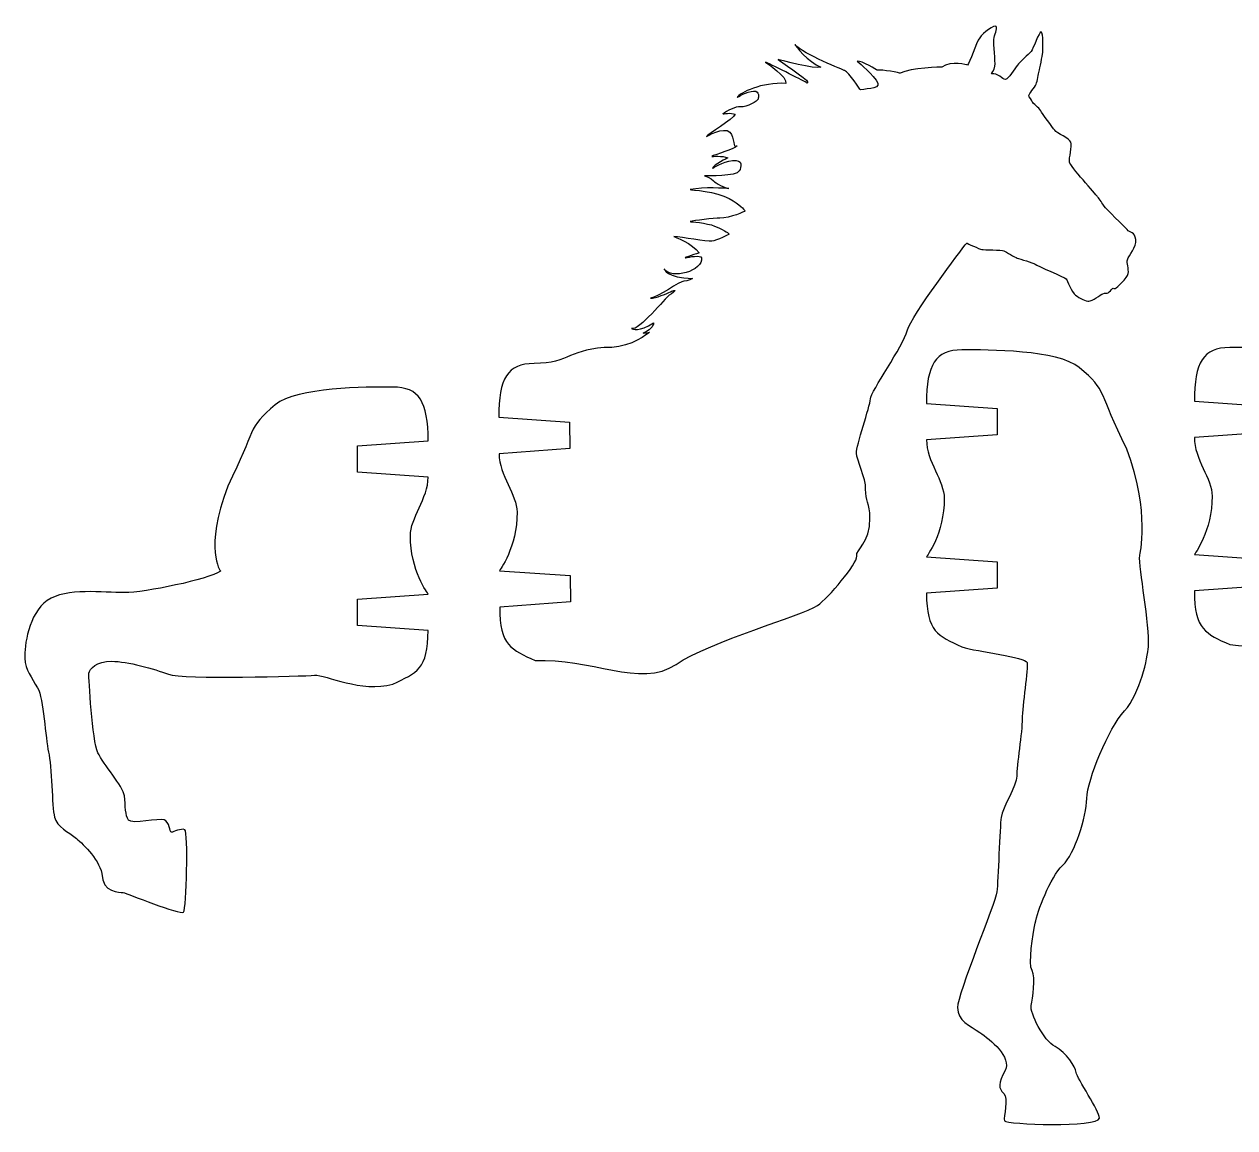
# Model space of a CAD drawing. Extents: x -102 to 434, y -1398 to -13.
# Drawn here: x 49.8 to 169.6, y -483.6 to -374.4 of the extents above; entities that cross this region are included whole.
import ezdxf

# ---------------------------------------------------------------- set-up
doc = ezdxf.new("R2010")
doc.units = 0
doc.layers.add('LAYER_1', color=7, linetype='CONTINUOUS')

msp = doc.modelspace()

# ---------------------------------------------------------------- linework, layer by layer
at = {"layer": 'LAYER_1'}
for points, knots in [([(159.07, -399.08), (159.01, -399.52), (157.9, -400.51), (157.78, -400.56), (157.65, -400.6), (157.63, -400.5), (157.51, -400.58), (157.39, -400.66), (157.22, -400.93), (157.09, -400.99), (156.97, -401.06), (156.75, -400.97), (156.56, -401.08), (156.38, -401.18), (155.45, -401.83), (155.18, -401.83), (154.91, -401.83), (154.25, -401.52), (153.85, -401.23), (153.46, -400.95), (153.04, -399.75), (152.92, -399.61), (152.79, -399.46), (150.02, -398.3), (149.85, -398.15), (149.69, -398.01), (148.3, -397.66), (148.08, -397.56), (147.85, -397.46), (147, -396.95), (146.77, -396.84), (146.55, -396.74), (144.81, -396.75), (144.58, -396.71), (144.36, -396.67), (143.09, -396.07), (143.09, -396.07), (142.6, -396.67), (137.61, -403.25), (137.21, -404.74), (136.81, -406.23), (133.59, -410.78), (133.56, -411.5), (133.53, -412.21), (132.14, -416.17), (132.18, -416.85), (132.21, -417.53), (133.12, -419.35), (133.09, -420.44), (133.06, -421.52), (133.5, -421.85), (133.51, -423.26), (133.52, -425.82), (132.11, -426.38), (132.2, -427.06), (132.3, -427.75), (129.34, -431.25), (128.34, -431.92), (126.7, -433.02), (117.81, -435.41), (114.33, -437.77), (110.85, -440.14), (105.71, -437.04), (100.4, -437.39), (98.02, -436.28), (96.89, -435.94), (96.88, -432.09), (96.88, -432.09), (103.87, -431.56), (103.87, -431.56), (103.87, -431.56), (103.86, -428.96), (103.86, -428.96), (103.86, -428.96), (96.86, -428.49), (96.86, -428.49), (96.86, -428.49), (98.62, -426.16), (98.6, -422.7), (98.6, -420.99), (96.82, -419.03), (96.82, -416.92), (96.82, -416.92), (103.81, -416.39), (103.81, -416.39), (103.81, -416.39), (103.8, -413.79), (103.8, -413.79), (103.8, -413.79), (96.8, -413.31), (96.8, -413.31), (96.79, -409.46), (97.66, -408), (100.28, -407.99), (103.92, -407.98), (103.69, -406.45), (107.98, -406.39), (109.83, -406.36), (111.6, -404.98), (111.71, -404.9), (111.62, -404.94), (111.08, -404.97), (111.08, -404.97), (112.1, -404.62), (112.1, -403.99), (112.1, -403.97), (110.7, -404.91), (110.01, -404.57), (109.93, -404.52), (110.61, -404.84), (113.32, -401.42), (113.65, -401.24), (114, -401.04), (114.23, -400.78), (114.23, -400.78), (113.87, -400.75), (113.82, -400.94), (112.87, -401.27), (111.93, -401.61), (111.81, -401.53), (111.81, -401.53), (112.5, -401.46), (114.73, -399.82), (115.11, -399.83), (115.49, -399.85), (115.97, -399.56), (115.97, -399.56), (113.38, -399.55), (113.16, -398.62), (113.16, -398.62), (113.82, -399.77), (117.07, -398.79), (116.85, -397.53), (116.79, -397.22), (115.61, -397.46), (115.26, -397.52), (114.94, -397.58), (116.61, -397.05), (116.61, -397.05), (116.01, -396.12), (114.11, -395.43), (114.11, -395.43), (114.89, -395.48), (117.39, -395.92), (117.86, -395.88), (118.34, -395.85), (119.6, -395.19), (119.6, -395.19), (119.46, -395.06), (119.4, -394.93), (118.14, -394.39), (117.39, -394.07), (115.73, -393.95), (115.73, -393.95), (116.04, -393.83), (118.11, -393.61), (118.66, -393.61), (119.72, -393.6), (121.15, -392.92), (121.15, -392.92), (121.02, -392.69), (120.73, -392.29), (119.58, -391.65), (118.38, -390.98), (115.74, -390.78), (115.74, -390.78), (117.09, -390.5), (119.17, -390.65), (119.56, -390.68), (119.2, -390.62), (118.22, -390.16), (118.03, -389.9), (117.83, -389.63), (117.13, -389.43), (117.13, -389.43), (117.45, -389.39), (120.31, -389.49), (120.59, -388.93), (120.77, -388.59), (121.01, -387.77), (119.92, -387.89), (118.91, -388.01), (117.94, -388.67), (117.94, -388.67), (118.02, -388.34), (119.45, -387.64), (119.45, -387.64), (118.95, -387.39), (117.86, -387.51), (117.86, -387.51), (118.16, -387.27), (120.17, -386.8), (120.36, -386.44), (119.88, -386.73), (120.22, -385.7), (119.64, -385.1), (119.06, -384.5), (117.34, -385.54), (117.34, -385.54), (117.44, -385.34), (120.02, -383.8), (120.17, -383.33), (119.77, -383.12), (118.96, -383.3), (118.96, -383.3), (119.33, -383.03), (120.18, -382.5), (120.75, -382.6), (121.31, -382.69), (122.42, -381.97), (122.45, -381.82), (122.47, -381.68), (122.65, -381.01), (122, -381.03), (121.37, -381.05), (120.37, -381.65), (120.37, -381.65), (120.61, -381.22), (122.84, -380.11), (125.2, -380.28), (125.38, -379.64), (123.3, -378.25), (123.18, -378.16), (123.44, -378.24), (126.96, -380.02), (127.1, -380.12), (127.23, -380.22), (127.34, -380.33), (127.35, -380.12), (127.35, -379.9), (124.43, -377.91), (124.43, -377.91), (124.65, -377.92), (128.09, -378.92), (128.66, -378.65), (127.39, -378.17), (126.15, -376.53), (126.07, -376.43), (126.93, -377.37), (131.01, -379), (131.01, -379), (131.42, -379.14), (132.57, -380.92), (132.57, -380.92), (133.38, -380.72), (134.82, -380.87), (134.12, -379.94), (133.42, -379.01), (132.24, -378.06), (132.24, -378.06), (132.73, -378.02), (134.24, -378.96), (134.24, -378.96), (134.7, -378.86), (136.52, -379.26), (136.52, -379.26), (137.51, -378.73), (140.63, -378.65), (140.63, -378.65), (141.53, -377.98), (143.18, -378.45), (143.18, -378.45), (143.39, -378.26), (144.03, -376.25), (144.37, -375.75), (144.71, -375.25), (145.83, -374.41), (146, -374.64), (146.17, -374.87), (145.8, -375.48), (145.77, -375.91), (145.74, -376.35), (145.95, -378.11), (145.87, -378.55), (145.8, -378.98), (145.54, -379.31), (145.54, -379.31), (146.16, -379.23), (146.62, -379.88), (146.92, -379.88), (147.21, -379.87), (147.84, -378.77), (148.1, -378.47), (148.36, -378.18), (149.2, -377.39), (149.45, -377.12), (149.69, -376.86), (150.24, -375.11), (150.46, -375.18), (150.68, -375.26), (150.64, -376.85), (150.61, -377.2), (150.58, -377.54), (150.32, -378.84), (150.26, -379.07), (150.2, -379.3), (150.09, -380.05), (149.96, -380.36), (149.82, -380.67), (149.23, -381.31), (149.23, -381.47), (149.23, -381.65), (149.52, -381.89), (149.58, -382.08), (149.62, -382.26), (150.27, -382.68), (150.41, -382.97), (150.55, -383.27), (151.59, -384.62), (151.8, -384.91), (152, -385.21), (153.26, -385.72), (153.4, -386.09), (153.54, -386.46), (153.19, -387.69), (153.25, -388.06), (153.32, -388.43), (155.85, -391.26), (156.04, -391.49), (156.23, -391.72), (156.54, -392.17), (156.7, -392.43), (156.85, -392.69), (158.69, -394.42), (158.95, -394.74), (159.22, -395.07), (159.74, -394.97), (159.82, -395.72), (159.9, -396.47), (159.12, -397.29), (158.98, -397.72), (158.91, -397.97), (159.13, -398.65), (159.07, -399.08)], [0, 0, 0, 0, 1, 1, 1, 2, 2, 2, 3, 3, 3, 4, 4, 4, 5, 5, 5, 6, 6, 6, 7, 7, 7, 8, 8, 8, 9, 9, 9, 10, 10, 10, 11, 11, 11, 12, 12, 12, 13, 13, 13, 14, 14, 14, 15, 15, 15, 16, 16, 16, 17, 17, 17, 18, 18, 18, 19, 19, 19, 20, 20, 20, 21, 21, 21, 22, 22, 22, 23, 23, 23, 24, 24, 24, 25, 25, 25, 26, 26, 26, 27, 27, 27, 28, 28, 28, 29, 29, 29, 30, 30, 30, 31, 31, 31, 32, 32, 32, 33, 33, 33, 34, 34, 34, 35, 35, 35, 36, 36, 36, 37, 37, 37, 38, 38, 38, 39, 39, 39, 40, 40, 40, 41, 41, 41, 42, 42, 42, 43, 43, 43, 44, 44, 44, 45, 45, 45, 46, 46, 46, 47, 47, 47, 48, 48, 48, 49, 49, 49, 50, 50, 50, 51, 51, 51, 52, 52, 52, 53, 53, 53, 54, 54, 54, 55, 55, 55, 56, 56, 56, 57, 57, 57, 58, 58, 58, 59, 59, 59, 60, 60, 60, 61, 61, 61, 62, 62, 62, 63, 63, 63, 64, 64, 64, 65, 65, 65, 66, 66, 66, 67, 67, 67, 68, 68, 68, 69, 69, 69, 70, 70, 70, 71, 71, 71, 72, 72, 72, 73, 73, 73, 74, 74, 74, 75, 75, 75, 76, 76, 76, 77, 77, 77, 78, 78, 78, 79, 79, 79, 80, 80, 80, 81, 81, 81, 82, 82, 82, 83, 83, 83, 84, 84, 84, 85, 85, 85, 86, 86, 86, 87, 87, 87, 88, 88, 88, 89, 89, 89, 90, 90, 90, 91, 91, 91, 92, 92, 92, 93, 93, 93, 94, 94, 94, 95, 95, 95, 96, 96, 96, 97, 97, 97, 98, 98, 98, 99, 99, 99, 100, 100, 100, 101, 101, 101, 102, 102, 102, 103, 103, 103, 104, 104, 104, 105, 105, 105, 106, 106, 106, 107, 107, 107, 108, 108, 108, 109, 109, 109, 110, 110, 110, 111, 111, 111, 111]), ([(161.07, -436.03), (160.99, -437.07), (160.27, -440.62), (158.7, -442.36), (157.12, -444.1), (155.03, -449.15), (154.97, -451.02), (154.9, -452.9), (153.83, -456.45), (152.58, -457.66), (151.33, -458.86), (150.08, -462.25), (149.86, -463.37), (149.64, -464.49), (149.16, -467.39), (149.55, -468.06), (149.95, -468.73), (149.6, -470.81), (149.46, -471.53), (149.33, -472.25), (150.69, -475.01), (151.83, -475.59), (152.97, -476.17), (153.85, -477.61), (153.92, -478.14), (153.98, -478.68), (156.28, -482.06), (156.22, -482.66), (156.11, -483.62), (146.95, -483.3), (146.82, -482.93), (146.68, -482.55), (147.28, -480.69), (146.75, -480.22), (146.23, -479.75), (146.16, -479.21), (146.88, -477.94), (147.61, -476.67), (145.39, -474.87), (144.4, -474.2), (143.42, -473.53), (142.17, -473), (142.17, -471.73), (142.17, -470.45), (145.94, -461.34), (146.07, -460.27), (146.2, -459.2), (146.36, -453.83), (146.49, -452.9), (146.62, -451.96), (148.03, -449.76), (148.03, -448.82), (148.03, -447.89), (148.58, -444.37), (148.58, -443.16), (148.58, -441.96), (149.19, -438.1), (149.06, -437.57), (148.93, -437.03), (144.15, -436.52), (142.61, -436.03), (140.24, -434.92), (139.11, -434.57), (139.11, -430.72), (139.11, -430.72), (146.11, -430.22), (146.11, -430.22), (146.11, -430.22), (146.11, -427.62), (146.11, -427.62), (146.11, -427.62), (139.11, -427.12), (139.11, -427.12), (139.11, -427.12), (140.87, -424.8), (140.87, -421.34), (140.87, -419.63), (139.11, -417.66), (139.11, -415.55), (139.11, -415.55), (146.11, -415.05), (146.11, -415.05), (146.11, -415.05), (146.11, -412.45), (146.11, -412.45), (146.11, -412.45), (139.11, -411.94), (139.11, -411.94), (139.11, -408.09), (139.99, -406.64), (142.61, -406.64), (145.22, -406.64), (152.08, -406.62), (154.23, -408.39), (157.06, -410.72), (156.08, -410.8), (158.94, -416.45), (161.28, -422.7), (160.2, -426.98), (160.2, -426.98), (160.09, -428.16), (161.23, -433.91), (161.07, -436.03)], [0, 0, 0, 0, 1, 1, 1, 2, 2, 2, 3, 3, 3, 4, 4, 4, 5, 5, 5, 6, 6, 6, 7, 7, 7, 8, 8, 8, 9, 9, 9, 10, 10, 10, 11, 11, 11, 12, 12, 12, 13, 13, 13, 14, 14, 14, 15, 15, 15, 16, 16, 16, 17, 17, 17, 18, 18, 18, 19, 19, 19, 20, 20, 20, 21, 21, 21, 22, 22, 22, 23, 23, 23, 24, 24, 24, 25, 25, 25, 26, 26, 26, 27, 27, 27, 28, 28, 28, 29, 29, 29, 30, 30, 30, 31, 31, 31, 32, 32, 32, 33, 33, 33, 34, 34, 34, 34]), ([(186.71, -426.75), (185.63, -431.73), (182.83, -430.57), (180.2, -434.03), (178.35, -436.45), (173.84, -436.28), (169.11, -435.81), (166.74, -434.7), (165.61, -434.35), (165.61, -430.5), (165.61, -430.5), (172.61, -430), (172.61, -430), (172.61, -430), (172.61, -427.4), (172.61, -427.4), (172.61, -427.4), (165.61, -426.9), (165.61, -426.9), (165.61, -426.9), (167.37, -424.57), (167.37, -421.11), (167.37, -419.41), (165.61, -417.43), (165.61, -415.32), (165.61, -415.32), (172.61, -414.82), (172.61, -414.82), (172.61, -414.82), (172.61, -412.22), (172.61, -412.22), (172.61, -412.22), (165.61, -411.72), (165.61, -411.72), (165.61, -407.87), (166.49, -406.41), (169.11, -406.41), (171.73, -406.41), (178.59, -406.4), (180.73, -408.17), (183.57, -410.5), (182.59, -410.58), (185.44, -416.22), (187.79, -422.48), (186.71, -426.75), (186.71, -426.75)], [0, 0, 0, 0, 1, 1, 1, 2, 2, 2, 3, 3, 3, 4, 4, 4, 5, 5, 5, 6, 6, 6, 7, 7, 7, 8, 8, 8, 9, 9, 9, 10, 10, 10, 11, 11, 11, 12, 12, 12, 13, 13, 13, 14, 14, 14, 15, 15, 15, 15]), ([(89.8, -419.23), (89.8, -421.34), (88.04, -423.31), (88.04, -425.02), (88.04, -428.48), (89.8, -430.8), (89.8, -430.8), (89.8, -430.8), (82.8, -431.3), (82.8, -431.3), (82.8, -431.3), (82.8, -433.9), (82.8, -433.9), (82.8, -433.9), (89.8, -434.4), (89.8, -434.4), (89.8, -438.25), (88.67, -438.6), (86.3, -439.71), (83.2, -440.6), (79.65, -438.76), (78.57, -438.84), (77.48, -438.92), (65.46, -439.27), (64.1, -438.74), (62.73, -438.21), (60.01, -437.46), (58.5, -437.46), (57, -437.46), (56.28, -438.21), (56.24, -438.64), (56.2, -439.07), (56.58, -445.34), (57.12, -446.5), (57.66, -447.67), (59.63, -449.8), (59.75, -450.78), (59.87, -451.76), (59.81, -452.74), (60.17, -453.18), (60.53, -453.61), (63.13, -452.96), (63.68, -453.15), (64.22, -453.33), (64.22, -454.37), (64.4, -454.37), (64.58, -454.37), (65.36, -453.94), (65.72, -454.13), (66.08, -454.31), (65.9, -461.98), (65.6, -462.28), (65.3, -462.59), (59.99, -460.41), (59.63, -460.35), (59.27, -460.29), (57.59, -460.41), (57.52, -458.45), (57.16, -456.92), (55.48, -455.38), (54.88, -454.89), (54.27, -454.4), (53.07, -453.85), (52.83, -452.87), (52.59, -451.89), (52.55, -447.79), (52.24, -446.44), (51.94, -445.09), (51.76, -441.14), (51.16, -440.09), (50.56, -439.05), (49.96, -438.32), (49.9, -437.15), (49.84, -435.98), (50.26, -432.74), (52.12, -431.44), (53.99, -430.16), (57.7, -430.66), (59.75, -430.66), (61.79, -430.66), (68.05, -429.36), (69.26, -428.54), (69.26, -428.54), (67.62, -426.39), (69.97, -420.13), (72.82, -414.48), (71.84, -414.4), (74.68, -412.07), (76.82, -410.31), (83.68, -410.32), (86.3, -410.32), (88.92, -410.32), (89.8, -411.77), (89.8, -415.63), (89.8, -415.63), (82.8, -416.13), (82.8, -416.13), (82.8, -416.13), (82.8, -418.73), (82.8, -418.73), (82.8, -418.73), (89.8, -419.23), (89.8, -419.23)], [0, 0, 0, 0, 1, 1, 1, 2, 2, 2, 3, 3, 3, 4, 4, 4, 5, 5, 5, 6, 6, 6, 7, 7, 7, 8, 8, 8, 9, 9, 9, 10, 10, 10, 11, 11, 11, 12, 12, 12, 13, 13, 13, 14, 14, 14, 15, 15, 15, 16, 16, 16, 17, 17, 17, 18, 18, 18, 19, 19, 19, 20, 20, 20, 21, 21, 21, 22, 22, 22, 23, 23, 23, 24, 24, 24, 25, 25, 25, 26, 26, 26, 27, 27, 27, 28, 28, 28, 29, 29, 29, 30, 30, 30, 31, 31, 31, 32, 32, 32, 33, 33, 33, 34, 34, 34, 34])]:
    msp.add_open_spline(points, degree=3, knots=knots, dxfattribs=at)

doc.saveas('drawing.dxf')
